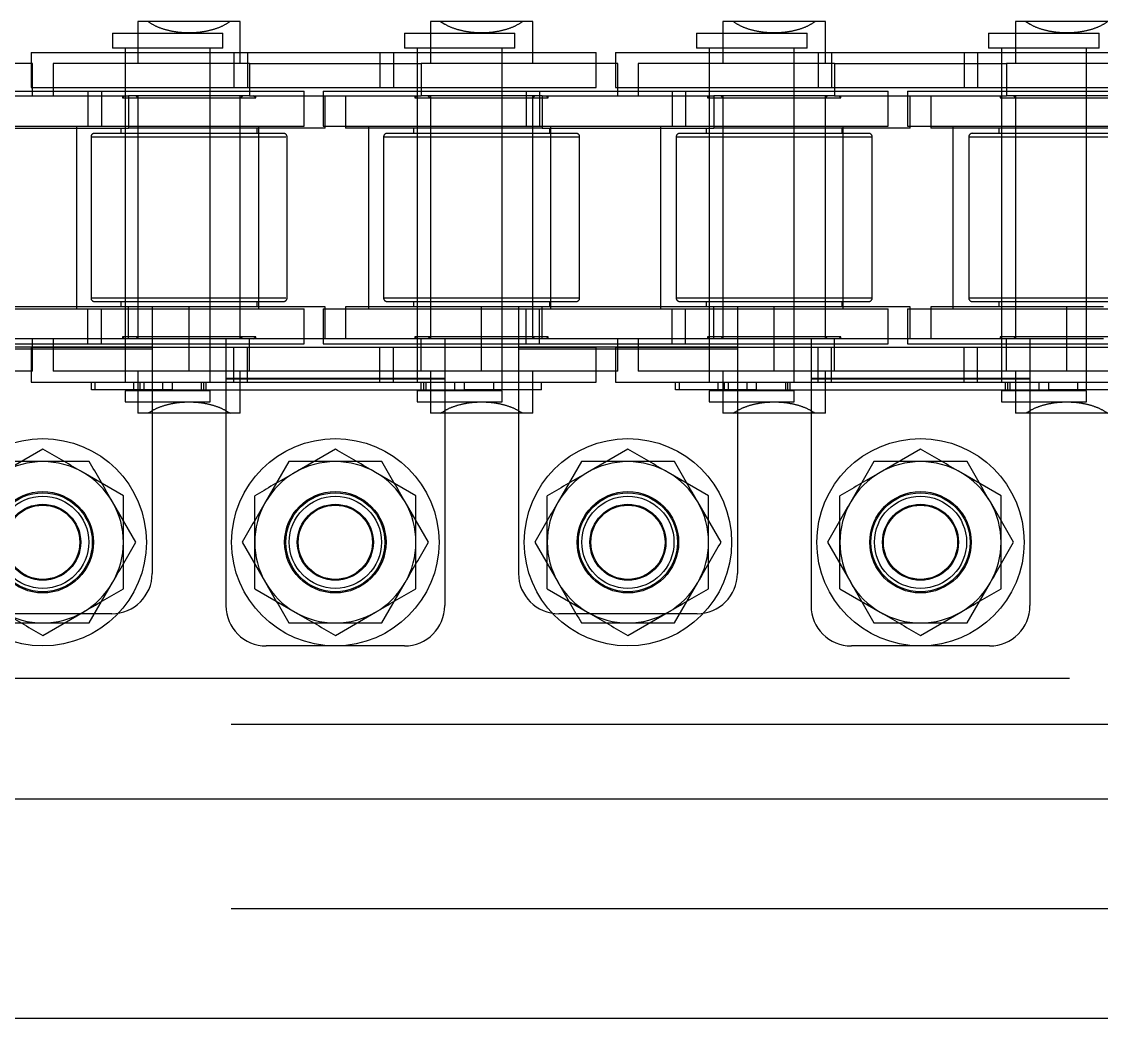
# Model space of a CAD drawing. Header units: metres. Extents: x 0 to 21025, y 0 to 14850.
# Drawn here: x 5552.15 to 5599.02, y 9046.62 to 9089.88 of the extents above; entities that cross this region are included whole.
import ezdxf

# ---------------------------------------------------------------- set-up
doc = ezdxf.new("R2010")
doc.units = ezdxf.units.M
doc.header["$LTSCALE"] = 25
doc.linetypes.add('HIDDEN2', pattern=[4.7625, 3.175, -1.5875])
doc.layers.add('SL4', color=4, linetype='Continuous')
doc.layers.add('ST1', color=7, linetype='HIDDEN2')

msp = doc.modelspace()

# ---------------------------------------------------------------- linework, layer by layer
at = {"layer": 'SL4'}
for p, q in [((4878.736, 9056.144), (5668.499, 9056.144)), ((5828.739, 9046.619), (4878.736, 9046.619))]:
    msp.add_line(p, q, dxfattribs=at)
at = {"layer": 'ST1'}
for p, q in [((5557.634, 9089.884), (5557.189, 9089.884)), ((5557.189, 9089.884), (5557.189, 9088.059)), ((5561.194, 9089.884), (5557.634, 9089.884)), ((5561.639, 9089.884), (5561.194, 9089.884)), ((5561.639, 9088.059), (5561.639, 9089.884)), ((5570.334, 9089.884), (5569.889, 9089.884)), ((5569.889, 9089.884), (5569.889, 9088.059)), ((5570.334, 9089.884), (5570.522, 9089.774)), ((5573.894, 9089.884), (5570.334, 9089.884)), ((5574.339, 9089.884), (5573.894, 9089.884)), ((5574.339, 9088.059), (5574.339, 9089.884)), ((5583.034, 9089.884), (5582.589, 9089.884)), ((5582.589, 9089.884), (5582.589, 9088.059)), ((5586.594, 9089.884), (5583.034, 9089.884)), ((5587.039, 9089.884), (5586.594, 9089.884)), ((5587.039, 9088.059), (5587.039, 9089.884)), ((5595.734, 9089.884), (5595.289, 9089.884)), ((5595.289, 9089.884), (5595.289, 9088.059)), ((5599.294, 9089.884), (5595.734, 9089.884)), ((5595.734, 9089.884), (5595.922, 9089.774)), ((5556.087, 9089.384), (5560.884, 9089.384)), ((5556.087, 9089.384), (5556.087, 9088.725)), ((5560.884, 9088.725), (5560.884, 9089.384)), ((5568.765, 9089.384), (5573.562, 9089.384)), ((5568.765, 9089.384), (5568.765, 9088.725)), ((5573.562, 9088.725), (5573.562, 9089.384)), ((5581.443, 9089.384), (5586.24, 9089.384)), ((5581.443, 9089.384), (5581.443, 9088.725)), ((5586.24, 9088.725), (5586.24, 9089.384)), ((5594.121, 9089.384), (5598.918, 9089.384)), ((5594.121, 9089.384), (5594.121, 9088.725)), ((5598.918, 9088.725), (5598.918, 9089.384)), ((5556.091, 9088.725), (5556.087, 9088.725)), ((5560.884, 9088.725), (5556.091, 9088.725)), ((5556.64, 9088.725), (5556.64, 9074.227)), ((5560.33, 9074.227), (5560.33, 9088.725)), ((5568.769, 9088.725), (5568.765, 9088.725)), ((5573.562, 9088.725), (5568.769, 9088.725)), ((5569.318, 9088.725), (5569.318, 9074.227)), ((5573.008, 9074.227), (5573.008, 9088.725)), ((5581.447, 9088.725), (5581.443, 9088.725)), ((5586.24, 9088.725), (5581.447, 9088.725)), ((5581.997, 9088.725), (5581.997, 9074.227)), ((5585.687, 9074.227), (5585.687, 9088.725)), ((5594.125, 9088.725), (5594.121, 9088.725)), ((5598.918, 9088.725), (5594.125, 9088.725)), ((5594.675, 9088.725), (5594.675, 9074.227)), ((5598.365, 9074.227), (5598.365, 9088.725)), ((5552.565, 9088.541), (5561.947, 9088.541)), ((5552.565, 9088.541), (5552.565, 9087.021)), ((5556.64, 9088.541), (5556.64, 9087.021)), ((5560.33, 9087.021), (5560.33, 9088.541)), ((5561.362, 9088.541), (5561.362, 9087.021)), ((5561.947, 9088.541), (5561.947, 9087.021)), ((5561.947, 9088.541), (5568.286, 9088.541)), ((5567.702, 9088.541), (5567.702, 9087.021)), ((5568.286, 9088.541), (5568.286, 9087.021)), ((5568.286, 9088.541), (5577.083, 9088.541)), ((5569.318, 9088.541), (5569.318, 9087.021)), ((5573.008, 9087.021), (5573.008, 9088.541)), ((5577.083, 9087.021), (5577.083, 9088.541)), ((5577.922, 9088.541), (5587.303, 9088.541)), ((5577.922, 9088.541), (5577.922, 9087.021)), ((5581.997, 9088.541), (5581.997, 9087.021)), ((5585.687, 9087.021), (5585.687, 9088.541)), ((5586.719, 9088.541), (5586.719, 9087.021)), ((5587.303, 9088.541), (5587.303, 9087.021)), ((5587.303, 9088.541), (5593.642, 9088.541)), ((5593.058, 9088.541), (5593.058, 9087.021)), ((5593.642, 9088.541), (5593.642, 9087.021)), ((5593.642, 9088.541), (5602.44, 9088.541)), ((5594.675, 9088.541), (5594.675, 9087.021)), ((5598.365, 9087.021), (5598.365, 9088.541)), ((5552.619, 9088.059), (5544.092, 9088.059)), ((5552.619, 9086.659), (5552.619, 9088.059)), ((5562.036, 9088.059), (5553.509, 9088.059)), ((5553.509, 9088.059), (5553.509, 9086.659)), ((5562.036, 9088.059), (5562.036, 9086.659)), ((5562.036, 9088.059), (5562.036, 9086.659)), ((5562.036, 9088.059), (5569.492, 9088.059)), ((5569.492, 9088.059), (5569.492, 9086.659)), ((5578.019, 9088.059), (5569.492, 9088.059)), ((5569.492, 9088.059), (5569.492, 9086.659)), ((5578.019, 9086.659), (5578.019, 9088.059)), ((5587.436, 9088.059), (5578.909, 9088.059)), ((5578.909, 9088.059), (5578.909, 9086.659)), ((5587.436, 9088.059), (5587.436, 9086.659)), ((5587.436, 9088.059), (5587.436, 9086.659)), ((5587.436, 9088.059), (5594.892, 9088.059)), ((5594.892, 9088.059), (5594.892, 9086.659)), ((5603.419, 9088.059), (5594.892, 9088.059)), ((5594.892, 9088.059), (5594.892, 9086.659)), ((5549.268, 9086.869), (5555.608, 9086.869)), ((5552.565, 9087.021), (5561.947, 9087.021)), ((5555.023, 9086.869), (5555.023, 9085.349)), ((5555.608, 9086.869), (5555.608, 9085.349)), ((5555.608, 9086.869), (5564.405, 9086.869)), ((5556.64, 9086.869), (5556.64, 9085.349)), ((5560.33, 9085.349), (5560.33, 9086.869)), ((5561.947, 9087.021), (5568.286, 9087.021)), ((5564.405, 9085.349), (5564.405, 9086.869)), ((5565.243, 9086.869), (5574.625, 9086.869)), ((5565.243, 9086.869), (5565.243, 9085.349)), ((5568.286, 9087.021), (5577.083, 9087.021)), ((5569.318, 9086.869), (5569.318, 9085.349)), ((5573.008, 9085.349), (5573.008, 9086.869)), ((5574.041, 9086.869), (5574.041, 9085.349)), ((5574.625, 9086.869), (5574.625, 9085.349)), ((5574.625, 9086.869), (5580.964, 9086.869)), ((5577.922, 9087.021), (5587.303, 9087.021)), ((5580.38, 9086.869), (5580.38, 9085.349)), ((5580.964, 9086.869), (5580.964, 9085.349)), ((5580.964, 9086.869), (5589.762, 9086.869)), ((5581.997, 9086.869), (5581.997, 9085.349)), ((5585.687, 9085.349), (5585.687, 9086.869)), ((5587.303, 9087.021), (5593.642, 9087.021)), ((5589.762, 9085.349), (5589.762, 9086.869)), ((5590.6, 9086.869), (5599.982, 9086.869)), ((5590.6, 9086.869), (5590.6, 9085.349)), ((5593.642, 9087.021), (5602.44, 9087.021)), ((5594.675, 9086.869), (5594.675, 9085.349)), ((5598.365, 9085.349), (5598.365, 9086.869)), ((5549.336, 9086.659), (5556.792, 9086.659)), ((5556.61, 9086.659), (5556.521, 9086.57)), ((5556.521, 9086.659), (5556.521, 9086.57)), ((5556.521, 9086.57), (5562.306, 9086.57)), ((5562.036, 9086.659), (5556.792, 9086.659)), ((5556.792, 9086.659), (5556.792, 9085.259)), ((5562.036, 9086.659), (5556.792, 9086.659)), ((5556.792, 9086.659), (5556.792, 9085.259)), ((5557.1, 9086.659), (5557.189, 9086.57)), ((5557.189, 9086.659), (5557.189, 9076.109)), ((5557.189, 9086.57), (5557.189, 9076.198)), ((5561.639, 9076.109), (5561.639, 9086.659)), ((5561.639, 9086.57), (5561.728, 9086.659)), ((5561.639, 9076.198), (5561.639, 9086.57)), ((5562.036, 9086.659), (5569.492, 9086.659)), ((5562.306, 9086.57), (5562.217, 9086.659)), ((5562.306, 9086.57), (5562.306, 9086.659)), ((5565.319, 9085.259), (5565.319, 9086.659)), ((5566.209, 9086.659), (5566.209, 9085.259)), ((5569.221, 9086.659), (5569.221, 9086.57)), ((5569.31, 9086.659), (5569.221, 9086.57)), ((5569.221, 9086.57), (5575.006, 9086.57)), ((5574.736, 9086.659), (5569.492, 9086.659)), ((5569.8, 9086.659), (5569.889, 9086.57)), ((5569.889, 9086.659), (5569.889, 9076.109)), ((5569.889, 9086.57), (5569.889, 9076.198)), ((5574.339, 9076.109), (5574.339, 9086.659)), ((5574.339, 9086.57), (5574.428, 9086.659)), ((5574.339, 9076.198), (5574.339, 9086.57)), ((5574.736, 9086.659), (5574.736, 9085.259)), ((5574.736, 9086.659), (5574.736, 9085.259)), ((5574.736, 9086.659), (5582.192, 9086.659)), ((5575.006, 9086.57), (5574.917, 9086.659)), ((5575.006, 9086.57), (5575.006, 9086.659)), ((5581.921, 9086.659), (5581.921, 9086.57)), ((5582.01, 9086.659), (5581.921, 9086.57)), ((5581.921, 9086.57), (5587.706, 9086.57)), ((5587.436, 9086.659), (5582.192, 9086.659)), ((5582.192, 9086.659), (5582.192, 9085.259)), ((5582.192, 9086.659), (5582.192, 9085.259)), ((5587.436, 9086.659), (5582.192, 9086.659)), ((5582.5, 9086.659), (5582.589, 9086.57)), ((5582.589, 9086.659), (5582.589, 9076.109)), ((5582.589, 9086.57), (5582.589, 9076.198)), ((5587.039, 9076.109), (5587.039, 9086.659)), ((5587.039, 9086.57), (5587.128, 9086.659)), ((5587.039, 9076.198), (5587.039, 9086.57)), ((5587.436, 9086.659), (5594.892, 9086.659)), ((5587.706, 9086.57), (5587.617, 9086.659)), ((5587.706, 9086.57), (5587.706, 9086.659)), ((5590.719, 9085.259), (5590.719, 9086.659)), ((5591.609, 9086.659), (5591.609, 9085.259)), ((5594.71, 9086.659), (5594.621, 9086.57)), ((5594.621, 9086.659), (5594.621, 9086.57)), ((5594.621, 9086.57), (5600.406, 9086.57)), ((5600.136, 9086.659), (5594.892, 9086.659)), ((5595.2, 9086.659), (5595.289, 9086.57)), ((5595.289, 9086.659), (5595.289, 9076.109)), ((5595.289, 9086.57), (5595.289, 9076.198)), ((5549.268, 9085.349), (5555.608, 9085.349)), ((5554.525, 9085.349), (5554.525, 9077.419)), ((5555.608, 9085.349), (5564.405, 9085.349)), ((5556.64, 9085.349), (5556.64, 9077.419)), ((5560.33, 9077.419), (5560.33, 9085.349)), ((5562.445, 9077.419), (5562.445, 9085.349)), ((5565.243, 9085.349), (5574.625, 9085.349)), ((5567.203, 9085.349), (5567.203, 9077.419)), ((5569.318, 9085.349), (5569.318, 9077.419)), ((5573.008, 9077.419), (5573.008, 9085.349)), ((5574.625, 9085.349), (5580.964, 9085.349)), ((5575.123, 9077.419), (5575.123, 9085.349)), ((5579.882, 9085.349), (5579.882, 9077.419)), ((5580.964, 9085.349), (5589.762, 9085.349)), ((5581.997, 9085.349), (5581.997, 9077.419)), ((5585.687, 9077.419), (5585.687, 9085.349)), ((5587.802, 9077.419), (5587.802, 9085.349)), ((5590.6, 9085.349), (5599.982, 9085.349)), ((5592.56, 9085.349), (5592.56, 9077.419)), ((5594.675, 9085.349), (5594.675, 9077.419)), ((5598.365, 9077.419), (5598.365, 9085.349)), ((5549.336, 9085.259), (5556.792, 9085.259)), ((5555.159, 9084.879), (5563.621, 9084.879)), ((5555.159, 9084.879), (5555.159, 9077.888)), ((5555.314, 9085.034), (5563.514, 9085.034)), ((5556.459, 9085.259), (5556.459, 9085.034)), ((5565.319, 9085.259), (5556.792, 9085.259)), ((5562.369, 9085.034), (5562.369, 9085.259)), ((5563.669, 9077.888), (5563.669, 9084.879)), ((5574.736, 9085.259), (5566.209, 9085.259)), ((5567.859, 9084.879), (5576.321, 9084.879)), ((5567.859, 9084.879), (5567.859, 9077.888)), ((5568.014, 9085.034), (5576.214, 9085.034)), ((5569.159, 9085.259), (5569.159, 9085.034)), ((5574.736, 9085.259), (5582.192, 9085.259)), ((5575.069, 9085.034), (5575.069, 9085.259)), ((5576.369, 9077.888), (5576.369, 9084.879)), ((5580.559, 9084.879), (5589.021, 9084.879)), ((5580.559, 9084.879), (5580.559, 9077.888)), ((5580.714, 9085.034), (5588.914, 9085.034)), ((5581.859, 9085.259), (5581.859, 9085.034)), ((5590.719, 9085.259), (5582.192, 9085.259)), ((5587.769, 9085.034), (5587.769, 9085.259)), ((5589.069, 9077.888), (5589.069, 9084.879)), ((5600.136, 9085.259), (5591.609, 9085.259)), ((5593.259, 9084.879), (5601.721, 9084.879)), ((5593.259, 9084.879), (5593.259, 9077.888)), ((5593.414, 9085.034), (5601.614, 9085.034)), ((5594.559, 9085.259), (5594.559, 9085.034)), ((5555.159, 9077.888), (5563.621, 9077.888)), ((5567.859, 9077.888), (5576.321, 9077.888)), ((5580.559, 9077.888), (5589.021, 9077.888)), ((5593.259, 9077.888), (5601.721, 9077.888)), ((5557.814, 9077.509), (5548.314, 9077.509)), ((5549.268, 9077.419), (5555.608, 9077.419)), ((5555.023, 9075.899), (5555.023, 9077.419)), ((5555.314, 9077.733), (5563.514, 9077.733)), ((5555.608, 9075.899), (5555.608, 9077.419)), ((5555.608, 9077.419), (5564.405, 9077.419)), ((5556.459, 9077.733), (5556.459, 9077.509)), ((5556.64, 9077.419), (5556.64, 9075.899)), ((5556.792, 9076.109), (5556.792, 9077.509)), ((5557.814, 9077.509), (5557.814, 9075.759)), ((5559.414, 9077.509), (5557.814, 9077.509)), ((5559.414, 9076.109), (5559.414, 9077.509)), ((5565.319, 9077.509), (5559.414, 9077.509)), ((5560.33, 9075.899), (5560.33, 9077.419)), ((5562.369, 9077.509), (5562.369, 9077.733)), ((5564.405, 9075.899), (5564.405, 9077.419)), ((5565.243, 9077.419), (5574.625, 9077.419)), ((5565.243, 9077.419), (5565.243, 9075.899)), ((5565.319, 9076.109), (5565.319, 9077.509)), ((5572.114, 9077.509), (5566.209, 9077.509)), ((5566.209, 9077.509), (5566.209, 9076.109)), ((5568.014, 9077.733), (5576.214, 9077.733)), ((5569.159, 9077.733), (5569.159, 9077.509)), ((5569.318, 9077.419), (5569.318, 9075.899)), ((5572.114, 9076.109), (5572.114, 9077.509)), ((5573.714, 9077.509), (5572.114, 9077.509)), ((5573.008, 9075.899), (5573.008, 9077.419)), ((5583.214, 9077.509), (5573.714, 9077.509)), ((5573.714, 9077.509), (5573.714, 9075.759)), ((5574.041, 9075.899), (5574.041, 9077.419)), ((5574.625, 9075.899), (5574.625, 9077.419)), ((5574.625, 9077.419), (5580.964, 9077.419)), ((5574.736, 9076.109), (5574.736, 9077.509)), ((5575.069, 9077.509), (5575.069, 9077.733)), ((5580.38, 9075.899), (5580.38, 9077.419)), ((5580.714, 9077.733), (5588.914, 9077.733)), ((5580.964, 9075.899), (5580.964, 9077.419)), ((5580.964, 9077.419), (5589.762, 9077.419)), ((5581.859, 9077.733), (5581.859, 9077.509)), ((5581.997, 9077.419), (5581.997, 9075.899)), ((5582.192, 9076.109), (5582.192, 9077.509)), ((5583.214, 9077.509), (5583.214, 9075.759)), ((5584.814, 9077.509), (5583.214, 9077.509)), ((5584.814, 9076.109), (5584.814, 9077.509)), ((5590.719, 9077.509), (5584.814, 9077.509)), ((5585.687, 9075.899), (5585.687, 9077.419)), ((5587.769, 9077.509), (5587.769, 9077.733)), ((5589.762, 9075.899), (5589.762, 9077.419)), ((5590.6, 9077.419), (5599.982, 9077.419)), ((5590.6, 9077.419), (5590.6, 9075.899)), ((5590.719, 9076.109), (5590.719, 9077.509)), ((5597.514, 9077.509), (5591.609, 9077.509)), ((5591.609, 9077.509), (5591.609, 9076.109)), ((5593.414, 9077.733), (5601.614, 9077.733)), ((5594.559, 9077.733), (5594.559, 9077.509)), ((5594.675, 9077.419), (5594.675, 9075.899)), ((5597.514, 9076.109), (5597.514, 9077.509)), ((5599.114, 9077.509), (5597.514, 9077.509)), ((5598.365, 9075.899), (5598.365, 9077.419)), ((5557.814, 9076.109), (5548.314, 9076.109)), ((5552.619, 9074.709), (5552.619, 9076.109)), ((5553.509, 9076.109), (5553.509, 9074.709)), ((5562.306, 9076.198), (5556.521, 9076.198)), ((5556.521, 9076.198), (5556.521, 9076.109)), ((5556.521, 9076.198), (5556.61, 9076.109)), ((5557.189, 9076.198), (5557.1, 9076.109)), ((5559.414, 9076.109), (5557.814, 9076.109)), ((5559.414, 9074.709), (5559.414, 9076.109)), ((5561.014, 9076.109), (5559.414, 9076.109)), ((5570.514, 9076.109), (5561.014, 9076.109)), ((5561.014, 9076.109), (5561.014, 9074.359)), ((5561.728, 9076.109), (5561.639, 9076.198)), ((5562.036, 9074.709), (5562.036, 9076.109)), ((5562.217, 9076.109), (5562.306, 9076.198)), ((5562.306, 9076.109), (5562.306, 9076.198)), ((5575.006, 9076.198), (5569.221, 9076.198)), ((5569.221, 9076.198), (5569.221, 9076.109)), ((5569.221, 9076.198), (5569.31, 9076.109)), ((5569.492, 9074.709), (5569.492, 9076.109)), ((5569.889, 9076.198), (5569.8, 9076.109)), ((5570.514, 9076.109), (5570.514, 9074.359)), ((5572.114, 9076.109), (5570.514, 9076.109)), ((5572.114, 9074.709), (5572.114, 9076.109)), ((5573.714, 9076.109), (5572.114, 9076.109)), ((5583.214, 9076.109), (5573.714, 9076.109)), ((5574.428, 9076.109), (5574.339, 9076.198)), ((5574.917, 9076.109), (5575.006, 9076.198)), ((5575.006, 9076.109), (5575.006, 9076.198)), ((5578.019, 9074.709), (5578.019, 9076.109)), ((5578.909, 9076.109), (5578.909, 9074.709)), ((5587.706, 9076.198), (5581.921, 9076.198)), ((5581.921, 9076.198), (5581.921, 9076.109)), ((5581.921, 9076.198), (5582.01, 9076.109)), ((5582.589, 9076.198), (5582.5, 9076.109)), ((5584.814, 9076.109), (5583.214, 9076.109)), ((5584.814, 9074.709), (5584.814, 9076.109)), ((5586.414, 9076.109), (5584.814, 9076.109)), ((5595.914, 9076.109), (5586.414, 9076.109)), ((5586.414, 9076.109), (5586.414, 9074.359)), ((5587.128, 9076.109), (5587.039, 9076.198)), ((5587.436, 9074.709), (5587.436, 9076.109)), ((5587.617, 9076.109), (5587.706, 9076.198)), ((5587.706, 9076.109), (5587.706, 9076.198)), ((5600.406, 9076.198), (5594.621, 9076.198)), ((5594.621, 9076.198), (5594.71, 9076.109)), ((5594.621, 9076.198), (5594.621, 9076.109)), ((5594.892, 9074.709), (5594.892, 9076.109)), ((5595.289, 9076.198), (5595.2, 9076.109)), ((5595.914, 9076.109), (5595.914, 9074.359)), ((5597.514, 9076.109), (5595.914, 9076.109)), ((5597.514, 9074.709), (5597.514, 9076.109)), ((5599.114, 9076.109), (5597.514, 9076.109)), ((5557.814, 9075.759), (5548.314, 9075.759)), ((5557.814, 9075.671), (5548.314, 9075.671)), ((5549.268, 9075.899), (5555.608, 9075.899)), ((5552.565, 9075.747), (5561.947, 9075.747)), ((5552.565, 9075.747), (5552.565, 9074.227)), ((5555.608, 9075.899), (5564.405, 9075.899)), ((5556.64, 9075.747), (5556.64, 9074.227)), ((5557.814, 9075.759), (5557.814, 9065.934)), ((5560.33, 9074.227), (5560.33, 9075.747)), ((5561.362, 9074.227), (5561.362, 9075.747)), ((5561.947, 9074.227), (5561.947, 9075.747)), ((5561.947, 9075.747), (5568.286, 9075.747)), ((5565.243, 9075.899), (5574.625, 9075.899)), ((5567.702, 9074.227), (5567.702, 9075.747)), ((5568.286, 9074.227), (5568.286, 9075.747)), ((5568.286, 9075.747), (5577.083, 9075.747)), ((5569.318, 9075.747), (5569.318, 9074.227)), ((5573.008, 9073.894), (5573.008, 9075.747)), ((5583.214, 9075.759), (5573.714, 9075.759)), ((5573.714, 9075.759), (5573.714, 9065.934)), ((5583.214, 9075.671), (5573.714, 9075.671)), ((5574.625, 9075.899), (5580.964, 9075.899)), ((5577.083, 9074.227), (5577.083, 9075.747)), ((5577.922, 9075.747), (5587.303, 9075.747)), ((5577.922, 9075.747), (5577.922, 9074.227)), ((5580.964, 9075.899), (5589.762, 9075.899)), ((5581.997, 9075.747), (5581.997, 9074.227)), ((5583.214, 9075.759), (5583.214, 9065.934)), ((5585.687, 9074.227), (5585.687, 9075.747)), ((5586.719, 9074.227), (5586.719, 9075.747)), ((5587.303, 9074.227), (5587.303, 9075.747)), ((5587.303, 9075.747), (5593.642, 9075.747)), ((5590.6, 9075.899), (5599.982, 9075.899)), ((5593.058, 9074.227), (5593.058, 9075.747)), ((5593.642, 9074.227), (5593.642, 9075.747)), ((5593.642, 9075.747), (5602.44, 9075.747)), ((5594.675, 9075.747), (5594.675, 9074.227)), ((5598.365, 9073.894), (5598.365, 9075.747)), ((5552.619, 9074.709), (5546.714, 9074.709)), ((5559.414, 9074.709), (5553.509, 9074.709)), ((5557.189, 9074.709), (5557.189, 9072.884)), ((5561.014, 9074.709), (5559.414, 9074.709)), ((5570.514, 9074.709), (5561.014, 9074.709)), ((5561.639, 9072.884), (5561.639, 9074.709)), ((5569.889, 9074.709), (5569.889, 9072.884)), ((5572.114, 9074.709), (5570.514, 9074.709)), ((5578.019, 9074.709), (5572.114, 9074.709)), ((5574.339, 9072.884), (5574.339, 9074.709)), ((5584.814, 9074.709), (5578.909, 9074.709)), ((5582.589, 9074.709), (5582.589, 9072.884)), ((5586.414, 9074.709), (5584.814, 9074.709)), ((5595.914, 9074.709), (5586.414, 9074.709)), ((5587.039, 9072.884), (5587.039, 9074.709)), ((5595.289, 9074.709), (5595.289, 9072.884)), ((5597.514, 9074.709), (5595.914, 9074.709)), ((5603.419, 9074.709), (5597.514, 9074.709)), ((5552.565, 9074.227), (5561.947, 9074.227)), ((5555.173, 9073.894), (5555.173, 9074.227)), ((5555.346, 9073.894), (5555.346, 9074.227)), ((5557.009, 9074.227), (5557.009, 9073.858)), ((5557.294, 9073.894), (5557.294, 9074.227)), ((5557.466, 9073.894), (5557.466, 9074.227)), ((5558.277, 9073.894), (5558.277, 9074.227)), ((5558.693, 9073.894), (5558.693, 9074.227)), ((5559.961, 9073.858), (5559.961, 9074.227)), ((5560.05, 9073.894), (5560.05, 9074.227)), ((5560.153, 9073.894), (5560.153, 9074.227)), ((5570.514, 9074.396), (5561.014, 9074.396)), ((5570.514, 9074.359), (5561.014, 9074.359)), ((5561.014, 9074.359), (5561.014, 9064.534)), ((5561.947, 9074.227), (5568.286, 9074.227)), ((5568.286, 9074.227), (5577.083, 9074.227)), ((5569.495, 9073.894), (5569.495, 9074.227)), ((5569.599, 9073.894), (5569.599, 9074.227)), ((5569.687, 9074.227), (5569.687, 9073.858)), ((5570.514, 9074.359), (5570.514, 9064.534)), ((5570.956, 9073.894), (5570.956, 9074.227)), ((5571.371, 9073.894), (5571.371, 9074.227)), ((5572.639, 9073.858), (5572.639, 9074.227)), ((5574.715, 9073.894), (5574.715, 9074.227)), ((5577.922, 9074.227), (5587.303, 9074.227)), ((5580.53, 9073.894), (5580.53, 9074.227)), ((5580.703, 9073.894), (5580.703, 9074.227)), ((5582.366, 9074.227), (5582.366, 9073.858)), ((5582.65, 9073.894), (5582.65, 9074.227)), ((5582.823, 9073.894), (5582.823, 9074.227)), ((5583.634, 9073.894), (5583.634, 9074.227)), ((5584.049, 9073.894), (5584.049, 9074.227)), ((5585.318, 9073.858), (5585.318, 9074.227)), ((5585.406, 9073.894), (5585.406, 9074.227)), ((5585.51, 9073.894), (5585.51, 9074.227)), ((5595.914, 9074.396), (5586.414, 9074.396)), ((5595.914, 9074.359), (5586.414, 9074.359)), ((5586.414, 9074.359), (5586.414, 9064.534)), ((5587.303, 9074.227), (5593.642, 9074.227)), ((5593.642, 9074.227), (5602.44, 9074.227)), ((5594.852, 9073.894), (5594.852, 9074.227)), ((5594.955, 9073.894), (5594.955, 9074.227)), ((5595.044, 9074.227), (5595.044, 9073.858)), ((5595.914, 9074.359), (5595.914, 9064.534)), ((5596.312, 9073.894), (5596.312, 9074.227)), ((5596.727, 9073.894), (5596.727, 9074.227)), ((5597.996, 9073.858), (5597.996, 9074.227)), ((5555.346, 9073.894), (5555.173, 9073.894)), ((5558.693, 9073.894), (5555.346, 9073.894)), ((5560.33, 9073.858), (5556.64, 9073.858)), ((5556.64, 9073.858), (5556.64, 9073.384)), ((5558.693, 9073.894), (5571.371, 9073.894)), ((5560.33, 9073.384), (5560.33, 9073.858)), ((5573.008, 9073.858), (5569.318, 9073.858)), ((5569.318, 9073.858), (5569.318, 9073.384)), ((5574.715, 9073.894), (5571.371, 9073.894)), ((5573.008, 9073.384), (5573.008, 9073.858)), ((5580.703, 9073.894), (5580.53, 9073.894)), ((5584.049, 9073.894), (5580.703, 9073.894)), ((5585.687, 9073.858), (5581.997, 9073.858)), ((5581.997, 9073.858), (5581.997, 9073.384)), ((5584.049, 9073.894), (5596.727, 9073.894)), ((5585.687, 9073.384), (5585.687, 9073.858)), ((5598.365, 9073.858), (5594.675, 9073.858)), ((5594.675, 9073.858), (5594.675, 9073.384)), ((5600.072, 9073.894), (5596.727, 9073.894)), ((5598.365, 9073.384), (5598.365, 9073.858)), ((5556.64, 9073.384), (5560.33, 9073.384)), ((5569.318, 9073.384), (5573.008, 9073.384)), ((5581.997, 9073.384), (5585.687, 9073.384)), ((5594.675, 9073.384), (5598.365, 9073.384)), ((5557.634, 9072.884), (5557.189, 9072.884)), ((5561.194, 9072.884), (5557.634, 9072.884)), ((5561.639, 9072.884), (5561.194, 9072.884)), ((5570.334, 9072.884), (5569.889, 9072.884)), ((5573.894, 9072.884), (5570.334, 9072.884)), ((5574.339, 9072.884), (5573.894, 9072.884)), ((5583.034, 9072.884), (5582.589, 9072.884)), ((5586.594, 9072.884), (5583.034, 9072.884)), ((5587.039, 9072.884), (5586.594, 9072.884)), ((5595.734, 9072.884), (5595.289, 9072.884)), ((5599.294, 9072.884), (5595.734, 9072.884)), ((5553.064, 9071.325), (5551.314, 9070.315)), ((5565.764, 9071.325), (5564.014, 9070.315)), ((5578.464, 9071.325), (5576.714, 9070.315)), ((5591.164, 9071.325), (5589.414, 9070.315)), ((5563.743, 9070.784), (5562.733, 9069.034)), ((5576.443, 9070.784), (5575.433, 9069.034)), ((5589.143, 9070.784), (5588.133, 9069.034)), ((5556.564, 9069.304), (5554.814, 9070.315)), ((5569.264, 9069.304), (5567.514, 9070.315)), ((5581.964, 9069.304), (5580.214, 9070.315)), ((5594.664, 9069.304), (5592.914, 9070.315)), ((5557.105, 9067.284), (5556.095, 9069.034)), ((5569.805, 9067.284), (5568.795, 9069.034)), ((5582.505, 9067.284), (5581.495, 9069.034)), ((5595.205, 9067.284), (5594.195, 9069.034)), ((5561.722, 9067.284), (5562.733, 9065.534)), ((5574.422, 9067.284), (5575.433, 9065.534)), ((5587.122, 9067.284), (5588.133, 9065.534)), ((5555.085, 9063.784), (5556.095, 9065.534)), ((5562.264, 9065.263), (5564.014, 9064.252)), ((5567.785, 9063.784), (5568.795, 9065.534)), ((5574.964, 9065.263), (5576.714, 9064.252)), ((5580.485, 9063.784), (5581.495, 9065.534)), ((5587.664, 9065.263), (5589.414, 9064.252)), ((5593.185, 9063.784), (5594.195, 9065.534)), ((5553.064, 9063.242), (5554.814, 9064.252)), ((5565.764, 9063.242), (5567.514, 9064.252)), ((5578.464, 9063.242), (5580.214, 9064.252)), ((5591.164, 9063.242), (5592.914, 9064.252)), ((5556.064, 9064.184), (5550.064, 9064.184)), ((5581.464, 9064.184), (5575.464, 9064.184)), ((5568.764, 9062.784), (5562.764, 9062.784)), ((5594.164, 9062.784), (5588.164, 9062.784)), ((5518.254, 9061.384), (5625.974, 9061.384)), ((5878.736, 9059.381), (4878.736, 9059.381)), ((4878.736, 9056.144), (5668.499, 9056.144)), ((5878.736, 9051.381), (4878.736, 9051.381))]:
    msp.add_line(p, q, dxfattribs=at)
for centre, radius in [((5553.064, 9067.284), 4.5), ((5565.764, 9067.284), 4.5), ((5578.464, 9067.284), 4.5), ((5591.164, 9067.284), 4.5), ((5553.064, 9067.284), 2.2), ((5553.064, 9067.284), 2.15), ((5565.764, 9067.284), 2.2), ((5565.764, 9067.284), 2.15), ((5578.464, 9067.284), 2.2), ((5578.464, 9067.284), 2.15), ((5591.164, 9067.284), 2.2), ((5591.164, 9067.284), 2.15), ((5553.064, 9067.284), 2), ((5553.064, 9067.284), 1.65), ((5565.764, 9067.284), 2), ((5565.764, 9067.284), 1.65), ((5578.464, 9067.284), 2), ((5578.464, 9067.284), 1.65), ((5591.164, 9067.284), 2), ((5591.164, 9067.284), 1.65), ((5553.064, 9067.284), 1.61), ((5565.764, 9067.284), 1.61), ((5578.464, 9067.284), 1.61), ((5591.164, 9067.284), 1.61)]:
    msp.add_circle(centre, radius, dxfattribs=at)
for centre, radius, start, end in [((5555.314, 9084.879), 0.155, 90, 180), ((5563.514, 9084.879), 0.155, 0, 90), ((5568.014, 9084.879), 0.155, 90, 180), ((5576.214, 9084.879), 0.155, 0, 90), ((5580.714, 9084.879), 0.155, 90, 180), ((5588.914, 9084.879), 0.155, 0, 90), ((5593.414, 9084.879), 0.155, 90, 180), ((5555.314, 9077.888), 0.155, 180, 270), ((5563.514, 9077.888), 0.155, 270, 0), ((5568.014, 9077.888), 0.155, 180, 270), ((5576.214, 9077.888), 0.155, 270, 0), ((5580.714, 9077.888), 0.155, 180, 270), ((5588.914, 9077.888), 0.155, 270, 360), ((5593.414, 9077.888), 0.155, 180, 270), ((5553.064, 9067.284), 3.5, 90, 150), ((5553.064, 9067.284), 3.5, 30, 90), ((5565.764, 9067.284), 3.5, 90, 150), ((5565.764, 9067.284), 3.5, 30, 90), ((5578.464, 9067.284), 3.5, 90, 150), ((5578.464, 9067.284), 3.5, 30, 90), ((5591.164, 9067.284), 3.5, 90, 150), ((5591.164, 9067.284), 3.5, 30, 90), ((5553.064, 9067.284), 3.5, 330, 30), ((5565.764, 9067.284), 3.5, 150, 210), ((5565.764, 9067.284), 3.5, 330, 30), ((5578.464, 9067.284), 3.5, 150, 210), ((5578.464, 9067.284), 3.5, 330, 30), ((5591.164, 9067.284), 3.5, 150, 210), ((5591.164, 9067.284), 3.5, 330, 30), ((5556.064, 9065.934), 1.75, 270, 0), ((5575.464, 9065.934), 1.75, 180, 270), ((5581.464, 9065.934), 1.75, 270, 0), ((5553.064, 9067.284), 3.5, 210, 270), ((5553.064, 9067.284), 3.5, 270, 330), ((5565.764, 9067.284), 3.5, 210, 270), ((5565.764, 9067.284), 3.5, 270, 330), ((5578.464, 9067.284), 3.5, 210, 270), ((5578.464, 9067.284), 3.5, 270, 330), ((5591.164, 9067.284), 3.5, 210, 270), ((5591.164, 9067.284), 3.5, 270, 330), ((5562.764, 9064.534), 1.75, 180, 270), ((5568.764, 9064.534), 1.75, 270, 0), ((5588.164, 9064.534), 1.75, 180, 270), ((5594.164, 9064.534), 1.75, 270, 0)]:
    msp.add_arc(centre, radius, start, end, dxfattribs=at)
for points, knots in [([(5561.194, 9089.884), (5561.082, 9089.812), (5560.863, 9089.67), (5560.423, 9089.513), (5559.934, 9089.413), (5559.414, 9089.379), (5558.893, 9089.413), (5558.404, 9089.513), (5557.964, 9089.67), (5557.745, 9089.812), (5557.634, 9089.884)], [0, 0, 0, 0, 0.130043, 0.255982, 0.379107, 0.5, 0.620893, 0.744018, 0.869957, 1, 1, 1, 1]), ([(5573.894, 9089.884), (5573.782, 9089.812), (5573.563, 9089.67), (5573.123, 9089.513), (5572.634, 9089.413), (5572.114, 9089.379), (5571.593, 9089.413), (5571.104, 9089.513), (5570.664, 9089.67), (5570.445, 9089.812), (5570.334, 9089.884)], [0, 0, 0, 0, 0.130043, 0.255982, 0.379107, 0.5, 0.620893, 0.744018, 0.869957, 1, 1, 1, 1]), ([(5586.594, 9089.884), (5586.482, 9089.812), (5586.263, 9089.67), (5585.823, 9089.513), (5585.334, 9089.413), (5584.814, 9089.379), (5584.293, 9089.413), (5583.804, 9089.513), (5583.364, 9089.67), (5583.145, 9089.812), (5583.034, 9089.884)], [0, 0, 0, 0, 0.130043, 0.255982, 0.379107, 0.5, 0.620893, 0.744018, 0.869957, 1, 1, 1, 1]), ([(5599.294, 9089.884), (5599.182, 9089.812), (5598.963, 9089.67), (5598.523, 9089.513), (5598.034, 9089.413), (5597.514, 9089.379), (5596.993, 9089.413), (5596.504, 9089.513), (5596.064, 9089.67), (5595.845, 9089.812), (5595.734, 9089.884)], [0, 0, 0, 0, 0.130043, 0.255982, 0.379107, 0.5, 0.620893, 0.744018, 0.869957, 1, 1, 1, 1]), ([(5557.634, 9072.884), (5557.745, 9072.956), (5557.964, 9073.097), (5558.404, 9073.254), (5558.893, 9073.355), (5559.414, 9073.388), (5559.934, 9073.355), (5560.423, 9073.254), (5560.863, 9073.097), (5561.082, 9072.956), (5561.194, 9072.884)], [0, 0, 0, 0, 0.130043, 0.255982, 0.379107, 0.5, 0.620893, 0.744018, 0.869957, 1, 1, 1, 1]), ([(5570.334, 9072.884), (5570.445, 9072.956), (5570.664, 9073.097), (5571.104, 9073.254), (5571.593, 9073.355), (5572.114, 9073.388), (5572.634, 9073.355), (5573.123, 9073.254), (5573.563, 9073.097), (5573.782, 9072.956), (5573.894, 9072.884)], [0, 0, 0, 0, 0.130043, 0.255982, 0.379107, 0.5, 0.620893, 0.744018, 0.869957, 1, 1, 1, 1]), ([(5583.034, 9072.884), (5583.145, 9072.956), (5583.364, 9073.097), (5583.804, 9073.254), (5584.293, 9073.355), (5584.814, 9073.388), (5585.334, 9073.355), (5585.823, 9073.254), (5586.263, 9073.097), (5586.482, 9072.956), (5586.594, 9072.884)], [0, 0, 0, 0, 0.130043, 0.255982, 0.379107, 0.5, 0.620893, 0.744018, 0.869957, 1, 1, 1, 1]), ([(5595.734, 9072.884), (5595.845, 9072.956), (5596.064, 9073.097), (5596.504, 9073.254), (5596.993, 9073.355), (5597.514, 9073.388), (5598.034, 9073.355), (5598.523, 9073.254), (5598.963, 9073.097), (5599.182, 9072.956), (5599.294, 9072.884)], [0, 0, 0, 0, 0.130043, 0.255982, 0.379107, 0.5, 0.620893, 0.744018, 0.869957, 1, 1, 1, 1]), ([(5554.814, 9070.315), (5554.772, 9070.339), (5554.181, 9070.68), (5553.602, 9071.014), (5553.064, 9071.325)], [0, 0, 0, 0, 0.070174, 1, 1, 1, 1]), ([(5567.514, 9070.315), (5567.472, 9070.339), (5566.881, 9070.68), (5566.302, 9071.014), (5565.764, 9071.325)], [0, 0, 0, 0, 0.070174, 1, 1, 1, 1]), ([(5580.214, 9070.315), (5580.172, 9070.339), (5579.581, 9070.68), (5579.002, 9071.014), (5578.464, 9071.325)], [0, 0, 0, 0, 0.070174, 1, 1, 1, 1]), ([(5592.914, 9070.315), (5592.872, 9070.339), (5592.281, 9070.68), (5591.702, 9071.014), (5591.164, 9071.325)], [0, 0, 0, 0, 0.070174, 1, 1, 1, 1]), ([(5553.064, 9070.784), (5552.912, 9070.784), (5552.228, 9070.784), (5551.562, 9070.784), (5551.043, 9070.784)], [0, 0, 0, 0, 0.221869, 1, 1, 1, 1]), ([(5555.085, 9070.784), (5554.954, 9070.784), (5554.296, 9070.784), (5553.612, 9070.784), (5553.064, 9070.784)], [0, 0, 0, 0, 0.198275, 1, 1, 1, 1]), ([(5556.095, 9069.034), (5556.071, 9069.075), (5555.73, 9069.666), (5555.395, 9070.245), (5555.085, 9070.784)], [0, 0, 0, 0, 0.070174, 1, 1, 1, 1]), ([(5565.764, 9070.784), (5565.612, 9070.784), (5564.928, 9070.784), (5564.262, 9070.784), (5563.743, 9070.784)], [0, 0, 0, 0, 0.221869, 1, 1, 1, 1]), ([(5567.785, 9070.784), (5567.654, 9070.784), (5566.996, 9070.784), (5566.312, 9070.784), (5565.764, 9070.784)], [0, 0, 0, 0, 0.198275, 1, 1, 1, 1]), ([(5568.795, 9069.034), (5568.771, 9069.075), (5568.43, 9069.666), (5568.095, 9070.245), (5567.785, 9070.784)], [0, 0, 0, 0, 0.070174, 1, 1, 1, 1]), ([(5578.464, 9070.784), (5578.312, 9070.784), (5577.628, 9070.784), (5576.962, 9070.784), (5576.443, 9070.784)], [0, 0, 0, 0, 0.221869, 1, 1, 1, 1]), ([(5580.485, 9070.784), (5580.354, 9070.784), (5579.696, 9070.784), (5579.012, 9070.784), (5578.464, 9070.784)], [0, 0, 0, 0, 0.198275, 1, 1, 1, 1]), ([(5581.495, 9069.034), (5581.471, 9069.075), (5581.13, 9069.666), (5580.795, 9070.245), (5580.485, 9070.784)], [0, 0, 0, 0, 0.070174, 1, 1, 1, 1]), ([(5591.164, 9070.784), (5591.012, 9070.784), (5590.328, 9070.784), (5589.662, 9070.784), (5589.143, 9070.784)], [0, 0, 0, 0, 0.221869, 1, 1, 1, 1]), ([(5593.185, 9070.784), (5593.054, 9070.784), (5592.396, 9070.784), (5591.712, 9070.784), (5591.164, 9070.784)], [0, 0, 0, 0, 0.198275, 1, 1, 1, 1]), ([(5594.195, 9069.034), (5594.171, 9069.075), (5593.83, 9069.666), (5593.495, 9070.245), (5593.185, 9070.784)], [0, 0, 0, 0, 0.070174, 1, 1, 1, 1]), ([(5564.014, 9070.315), (5563.972, 9070.291), (5563.381, 9069.95), (5562.802, 9069.615), (5562.264, 9069.304)], [0, 0, 0, 0, 0.070174, 1, 1, 1, 1]), ([(5576.714, 9070.315), (5576.672, 9070.291), (5576.081, 9069.95), (5575.502, 9069.615), (5574.964, 9069.304)], [0, 0, 0, 0, 0.070174, 1, 1, 1, 1]), ([(5589.414, 9070.315), (5589.372, 9070.291), (5588.781, 9069.95), (5588.202, 9069.615), (5587.664, 9069.304)], [0, 0, 0, 0, 0.070174, 1, 1, 1, 1]), ([(5556.564, 9067.284), (5556.564, 9067.467), (5556.564, 9068.151), (5556.564, 9068.817), (5556.564, 9069.304)], [0, 0, 0, 0, 0.268634, 1, 1, 1, 1]), ([(5562.733, 9069.034), (5562.709, 9068.992), (5562.368, 9068.401), (5562.033, 9067.822), (5561.722, 9067.284)], [0, 0, 0, 0, 0.070174, 1, 1, 1, 1]), ([(5562.264, 9067.284), (5562.264, 9067.467), (5562.264, 9068.151), (5562.264, 9068.817), (5562.264, 9069.304)], [0, 0, 0, 0, 0.268634, 1, 1, 1, 1]), ([(5569.264, 9067.284), (5569.264, 9067.467), (5569.264, 9068.151), (5569.264, 9068.817), (5569.264, 9069.304)], [0, 0, 0, 0, 0.268634, 1, 1, 1, 1]), ([(5575.433, 9069.034), (5575.409, 9068.992), (5575.068, 9068.401), (5574.733, 9067.822), (5574.422, 9067.284)], [0, 0, 0, 0, 0.070174, 1, 1, 1, 1]), ([(5574.964, 9067.284), (5574.964, 9067.467), (5574.964, 9068.151), (5574.964, 9068.817), (5574.964, 9069.304)], [0, 0, 0, 0, 0.268634, 1, 1, 1, 1]), ([(5581.964, 9067.284), (5581.964, 9067.467), (5581.964, 9068.151), (5581.964, 9068.817), (5581.964, 9069.304)], [0, 0, 0, 0, 0.268634, 1, 1, 1, 1]), ([(5588.133, 9069.034), (5588.109, 9068.992), (5587.768, 9068.401), (5587.433, 9067.822), (5587.122, 9067.284)], [0, 0, 0, 0, 0.070174, 1, 1, 1, 1]), ([(5587.664, 9067.284), (5587.664, 9067.467), (5587.664, 9068.151), (5587.664, 9068.817), (5587.664, 9069.304)], [0, 0, 0, 0, 0.268634, 1, 1, 1, 1]), ([(5594.664, 9067.284), (5594.664, 9067.467), (5594.664, 9068.151), (5594.664, 9068.817), (5594.664, 9069.304)], [0, 0, 0, 0, 0.268634, 1, 1, 1, 1]), ([(5556.095, 9065.534), (5556.119, 9065.575), (5556.46, 9066.166), (5556.794, 9066.745), (5557.105, 9067.284)], [0, 0, 0, 0, 0.070174, 1, 1, 1, 1]), ([(5556.564, 9065.263), (5556.564, 9065.432), (5556.564, 9066.091), (5556.564, 9066.775), (5556.564, 9067.284)], [0, 0, 0, 0, 0.257551, 1, 1, 1, 1]), ([(5562.264, 9065.263), (5562.264, 9065.432), (5562.264, 9066.091), (5562.264, 9066.775), (5562.264, 9067.284)], [0, 0, 0, 0, 0.257551, 1, 1, 1, 1]), ([(5568.795, 9065.534), (5568.819, 9065.575), (5569.16, 9066.166), (5569.494, 9066.745), (5569.805, 9067.284)], [0, 0, 0, 0, 0.070174, 1, 1, 1, 1]), ([(5569.264, 9065.263), (5569.264, 9065.432), (5569.264, 9066.091), (5569.264, 9066.775), (5569.264, 9067.284)], [0, 0, 0, 0, 0.257551, 1, 1, 1, 1]), ([(5574.964, 9065.263), (5574.964, 9065.432), (5574.964, 9066.091), (5574.964, 9066.775), (5574.964, 9067.284)], [0, 0, 0, 0, 0.257551, 1, 1, 1, 1]), ([(5581.495, 9065.534), (5581.519, 9065.575), (5581.86, 9066.166), (5582.194, 9066.745), (5582.505, 9067.284)], [0, 0, 0, 0, 0.070174, 1, 1, 1, 1]), ([(5581.964, 9065.263), (5581.964, 9065.432), (5581.964, 9066.091), (5581.964, 9066.775), (5581.964, 9067.284)], [0, 0, 0, 0, 0.257551, 1, 1, 1, 1]), ([(5587.664, 9065.263), (5587.664, 9065.432), (5587.664, 9066.091), (5587.664, 9066.775), (5587.664, 9067.284)], [0, 0, 0, 0, 0.257551, 1, 1, 1, 1]), ([(5594.195, 9065.534), (5594.219, 9065.575), (5594.56, 9066.166), (5594.894, 9066.745), (5595.205, 9067.284)], [0, 0, 0, 0, 0.070174, 1, 1, 1, 1]), ([(5594.664, 9065.263), (5594.664, 9065.432), (5594.664, 9066.091), (5594.664, 9066.775), (5594.664, 9067.284)], [0, 0, 0, 0, 0.257551, 1, 1, 1, 1]), ([(5554.814, 9064.252), (5554.855, 9064.276), (5555.446, 9064.618), (5556.025, 9064.952), (5556.564, 9065.263)], [0, 0, 0, 0, 0.070174, 1, 1, 1, 1]), ([(5562.733, 9065.534), (5562.757, 9065.492), (5563.098, 9064.901), (5563.432, 9064.322), (5563.743, 9063.784)], [0, 0, 0, 0, 0.070174, 1, 1, 1, 1]), ([(5567.514, 9064.252), (5567.555, 9064.276), (5568.146, 9064.618), (5568.725, 9064.952), (5569.264, 9065.263)], [0, 0, 0, 0, 0.070174, 1, 1, 1, 1]), ([(5575.433, 9065.534), (5575.457, 9065.492), (5575.798, 9064.901), (5576.132, 9064.322), (5576.443, 9063.784)], [0, 0, 0, 0, 0.070174, 1, 1, 1, 1]), ([(5580.214, 9064.252), (5580.255, 9064.276), (5580.846, 9064.618), (5581.425, 9064.952), (5581.964, 9065.263)], [0, 0, 0, 0, 0.070174, 1, 1, 1, 1]), ([(5588.133, 9065.534), (5588.157, 9065.492), (5588.498, 9064.901), (5588.832, 9064.322), (5589.143, 9063.784)], [0, 0, 0, 0, 0.070174, 1, 1, 1, 1]), ([(5592.914, 9064.252), (5592.955, 9064.276), (5593.546, 9064.618), (5594.125, 9064.952), (5594.664, 9065.263)], [0, 0, 0, 0, 0.070174, 1, 1, 1, 1]), ([(5551.314, 9064.252), (5551.355, 9064.229), (5551.946, 9063.887), (5552.525, 9063.553), (5553.064, 9063.242)], [0, 0, 0, 0, 0.070174, 1, 1, 1, 1]), ([(5564.014, 9064.252), (5564.055, 9064.229), (5564.646, 9063.887), (5565.225, 9063.553), (5565.764, 9063.242)], [0, 0, 0, 0, 0.070174, 1, 1, 1, 1]), ([(5576.714, 9064.252), (5576.755, 9064.229), (5577.346, 9063.887), (5577.925, 9063.553), (5578.464, 9063.242)], [0, 0, 0, 0, 0.070174, 1, 1, 1, 1]), ([(5589.414, 9064.252), (5589.455, 9064.229), (5590.046, 9063.887), (5590.625, 9063.553), (5591.164, 9063.242)], [0, 0, 0, 0, 0.070174, 1, 1, 1, 1]), ([(5551.043, 9063.784), (5551.562, 9063.784), (5552.228, 9063.784), (5552.912, 9063.784), (5553.064, 9063.784)], [0, 0, 0, 0, 0.778131, 1, 1, 1, 1]), ([(5553.064, 9063.784), (5553.612, 9063.784), (5554.296, 9063.784), (5554.954, 9063.784), (5555.085, 9063.784)], [0, 0, 0, 0, 0.801725, 1, 1, 1, 1]), ([(5563.743, 9063.784), (5564.262, 9063.784), (5564.928, 9063.784), (5565.612, 9063.784), (5565.764, 9063.784)], [0, 0, 0, 0, 0.778131, 1, 1, 1, 1]), ([(5565.764, 9063.784), (5566.312, 9063.784), (5566.996, 9063.784), (5567.654, 9063.784), (5567.785, 9063.784)], [0, 0, 0, 0, 0.801725, 1, 1, 1, 1]), ([(5576.443, 9063.784), (5576.962, 9063.784), (5577.628, 9063.784), (5578.312, 9063.784), (5578.464, 9063.784)], [0, 0, 0, 0, 0.778131, 1, 1, 1, 1]), ([(5578.464, 9063.784), (5579.012, 9063.784), (5579.696, 9063.784), (5580.354, 9063.784), (5580.485, 9063.784)], [0, 0, 0, 0, 0.801725, 1, 1, 1, 1]), ([(5589.143, 9063.784), (5589.662, 9063.784), (5590.328, 9063.784), (5591.012, 9063.784), (5591.164, 9063.784)], [0, 0, 0, 0, 0.778131, 1, 1, 1, 1]), ([(5591.164, 9063.784), (5591.712, 9063.784), (5592.396, 9063.784), (5593.054, 9063.784), (5593.185, 9063.784)], [0, 0, 0, 0, 0.801725, 1, 1, 1, 1])]:
    msp.add_open_spline(points, degree=3, knots=knots, dxfattribs=at)

doc.saveas('drawing.dxf')
